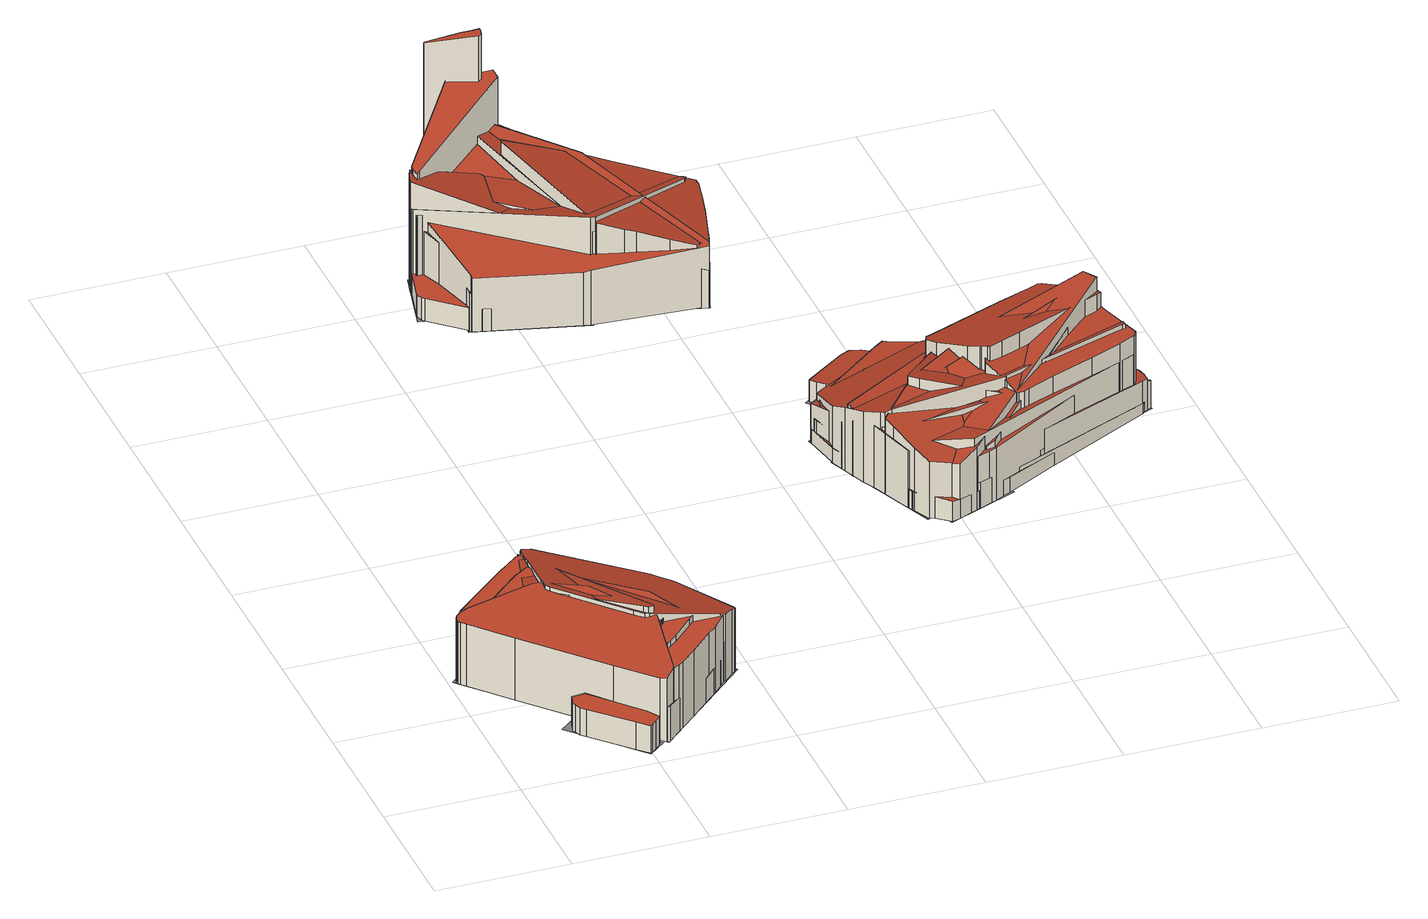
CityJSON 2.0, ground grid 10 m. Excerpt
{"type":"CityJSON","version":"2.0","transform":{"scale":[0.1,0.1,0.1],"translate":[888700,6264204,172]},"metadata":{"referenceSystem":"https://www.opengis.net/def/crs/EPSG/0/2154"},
"CityObjects":{
"building1":{"type":"Building","attributes":{"class":"Building"},"children":["building1-1"]},
"building1-1":{"type":"BuildingPart","parents":["building1"],"geometry":[{"type":"MultiSurface","lod":"2.2","boundaries":[[[0,1,2,3,4,5,6,7,8,9,10,11,12,13,14]],[[15,16,1,0]],[[16,17,2,1]],[[17,18,3,2]],[[18,19,4,3]],[[19,20,5,4]],[[20,21,6,5]],[[21,22,7,6]],[[22,23,8,7]],[[23,24,9,8]],[[24,25,10,9]],[[25,26,11,10]],[[26,27,12,11]],[[27,28,13,12]],[[28,29,14,13]],[[29,15,0,14]],[[30,31,32,33]]],"semantics":{"surfaces":[{"type":"RoofSurface","rf_azimuth":285.58,"rf_slope":0.402},{"type":"WallSurface","on_footprint_edge":true},{"type":"GroundSurface"}],"values":[0,1,1,1,1,1,1,1,1,1,1,1,1,1,1,1,2]}}]},
"building2":{"type":"Building","attributes":{"class":"Building"},"children":["building2-1"]},
"building2-1":{"type":"BuildingPart","parents":["building2"],"geometry":[{"type":"MultiSurface","lod":"2.2","boundaries":[[[34,35,36,37,38,39,40,41,42,43,44,45,46,47,48,49,50,51,52,53,54]],[[55,56,35,34]],[[56,57,36,35]],[[57,58,37,36]],[[58,59,38,37]],[[59,60,39,38]],[[60,61,40,39]],[[61,62,41,40]],[[62,63,42,41]],[[63,64,43,42]],[[64,65,44,43]],[[65,66,45,44]],[[66,67,46,45]],[[67,68,47,46]],[[68,69,48,47]],[[69,70,49,48]],[[70,71,50,49]],[[71,72,51,50]],[[72,73,52,51]],[[73,74,53,52]],[[74,75,54,53]],[[75,55,34,54]],[[76,77,78,79,80,81,82,83,84,85,86,87,88,89,90,91,92,93,94,95]],[[96,97,77,76]],[[97,98,78,77]],[[98,99,79,78]],[[99,100,80,79]],[[100,101,81,80]],[[101,102,82,81]],[[102,103,83,82]],[[103,104,84,83]],[[104,105,85,84]],[[105,106,86,85]],[[106,107,87,86]],[[107,108,88,87]],[[108,109,89,88]],[[109,110,90,89]],[[110,111,91,90]],[[111,112,92,91]],[[112,113,93,92]],[[113,114,94,93]],[[114,115,95,94]],[[115,96,76,95]],[[116,117,118,119,120,121,122,123,124,125,126,127,128,129]],[[130,131,117,116]],[[131,132,118,117]],[[132,133,119,118]],[[133,134,120,119]],[[134,135,121,120]],[[135,136,122,121]],[[136,137,123,122]],[[137,138,124,123]],[[138,139,125,124]],[[139,140,126,125]],[[140,141,127,126]],[[141,142,128,127]],[[142,143,129,128]],[[143,130,116,129]],[[144,145,146,147,148,149,150,151,152,153,154]],[[155,156,145,144]],[[156,157,146,145]],[[157,158,147,146]],[[158,159,148,147]],[[159,160,149,148]],[[160,161,150,149]],[[161,162,151,150]],[[162,163,152,151]],[[163,164,153,152]],[[164,165,154,153]],[[165,155,144,154]],[[166,167,168,169,170,171,172,173,174,175,176,177]],[[178,179,167,166]],[[179,180,168,167]],[[180,136,169,168]],[[136,181,170,169]],[[181,182,171,170]],[[182,183,172,171]],[[183,184,173,172]],[[184,185,174,173]],[[185,186,175,174]],[[186,187,176,175]],[[187,188,177,176]],[[188,178,166,177]],[[189,190,191,192,193,194,195,196,197,198,199,200,201,202,203]],[[204,205,190,189]],[[205,206,191,190]],[[206,207,192,191]],[[207,208,193,192]],[[208,209,194,193]],[[209,102,195,194]],[[102,210,196,195]],[[210,211,197,196]],[[211,212,198,197]],[[212,213,199,198]],[[213,67,200,199]],[[67,214,201,200]],[[214,215,202,201]],[[215,216,203,202]],[[216,204,189,203]],[[217,218,219,220,221,222,223,224,225,226,227,228,229,230]],[[231,232,218,217]],[[232,233,219,218]],[[233,234,220,219]],[[234,235,221,220]],[[235,236,222,221]],[[236,237,223,222]],[[237,238,224,223]],[[238,239,225,224]],[[239,240,226,225]],[[240,241,227,226]],[[241,242,228,227]],[[242,243,229,228]],[[243,244,230,229]],[[244,231,217,230]],[[245,246,247,248,249,250]],[[251,252,246,245]],[[252,253,247,246]],[[253,254,248,247]],[[254,255,249,248]],[[255,256,250,249]],[[256,251,245,250]],[[257,258,259,260,261,262,263,264,265,266,267,268,269]],[[270,271,258,257]],[[271,272,259,258]],[[272,273,260,259]],[[273,274,261,260]],[[274,275,262,261]],[[275,276,263,262]],[[276,277,264,263]],[[277,278,265,264]],[[278,279,266,265]],[[279,280,267,266]],[[280,281,268,267]],[[281,282,269,268]],[[282,270,257,269]],[[283,284,285,286,287,288,289]],[[231,290,284,283]],[[290,291,285,284]],[[291,292,286,285]],[[292,293,287,286]],[[293,294,288,287]],[[294,295,289,288]],[[295,231,283,289]],[[296,297,298,299,300,301]],[[302,231,297,296]],[[231,303,298,297]],[[303,304,299,298]],[[304,305,300,299]],[[305,306,301,300]],[[306,302,296,301]],[[307,308,309,310,311,312,313,314]]],"semantics":{"surfaces":[{"type":"RoofSurface","rf_azimuth":41.65,"rf_slope":15.87},{"type":"WallSurface","on_footprint_edge":true},{"type":"RoofSurface","rf_azimuth":222,"rf_slope":15.29},{"type":"RoofSurface","rf_azimuth":185.22,"rf_slope":0.654},{"type":"RoofSurface","rf_azimuth":206.43,"rf_slope":1.46},{"type":"RoofSurface","rf_azimuth":194.11,"rf_slope":10.06},{"type":"RoofSurface","rf_azimuth":22.82,"rf_slope":6.25},{"type":"RoofSurface","rf_azimuth":210.14,"rf_slope":4.07},{"type":"RoofSurface","rf_azimuth":85.59,"rf_slope":9.43},{"type":"RoofSurface","rf_azimuth":12.78,"rf_slope":7.12},{"type":"RoofSurface","rf_azimuth":142.22,"rf_slope":19.7},{"type":"RoofSurface","rf_azimuth":169.85,"rf_slope":13.22},{"type":"GroundSurface"}],"values":[0,1,1,1,1,1,1,1,1,1,1,1,1,1,1,1,1,1,1,1,1,1,2,1,1,1,1,1,1,1,1,1,1,1,1,1,1,1,1,1,1,1,1,3,1,1,1,1,1,1,1,1,1,1,1,1,1,1,4,1,1,1,1,1,1,1,1,1,1,1,5,1,1,1,1,1,1,1,1,1,1,1,1,6,1,1,1,1,1,1,1,1,1,1,1,1,1,1,1,7,1,1,1,1,1,1,1,1,1,1,1,1,1,1,8,1,1,1,1,1,1,9,1,1,1,1,1,1,1,1,1,1,1,1,1,10,1,1,1,1,1,1,1,11,1,1,1,1,1,1,12]}}]},
"building3":{"type":"Building","attributes":{"class":"Building"},"children":["building3-1"]},
"building3-1":{"type":"BuildingPart","parents":["building3"],"geometry":[{"type":"MultiSurface","lod":"2.2","boundaries":[[[315,316,317,318,319,320,321,322,323,324,325,326,327,328]],[[329,330,316,315]],[[330,331,317,316]],[[331,332,318,317]],[[332,333,319,318]],[[333,334,320,319]],[[334,335,321,320]],[[335,336,322,321]],[[336,337,323,322]],[[337,338,324,323]],[[338,339,325,324]],[[339,340,326,325]],[[340,341,327,326]],[[341,342,328,327]],[[342,329,315,328]],[[343,344,345,346,347,348,349,350,351,352,353,354,355,356]],[[357,358,344,343]],[[358,359,345,344]],[[359,360,346,345]],[[360,361,347,346]],[[361,362,348,347]],[[362,363,349,348]],[[363,364,350,349]],[[364,365,351,350]],[[365,366,352,351]],[[366,367,353,352]],[[367,368,354,353]],[[368,369,355,354]],[[369,370,356,355]],[[370,357,343,356]],[[371,372,373,374,375,376,377,378,379,380,381,382,383,384,385,386,387,388]],[[389,390,372,371]],[[390,391,373,372]],[[391,392,374,373]],[[392,393,375,374]],[[393,394,376,375]],[[394,395,377,376]],[[395,396,378,377]],[[396,397,379,378]],[[397,398,380,379]],[[398,399,381,380]],[[399,400,382,381]],[[400,401,383,382]],[[401,402,384,383]],[[402,403,385,384]],[[403,404,386,385]],[[404,405,387,386]],[[405,406,388,387]],[[406,389,371,388]],[[407,408,409,410,411,412,413,414,415,416,417,418,419,420,421,422,423,424,425,426]],[[427,428,408,407]],[[428,429,409,408]],[[429,430,410,409]],[[430,431,411,410]],[[431,432,412,411]],[[432,433,413,412]],[[433,434,414,413]],[[434,435,415,414]],[[435,436,416,415]],[[436,437,417,416]],[[437,438,418,417]],[[438,439,419,418]],[[439,440,420,419]],[[440,441,421,420]],[[441,442,422,421]],[[442,443,423,422]],[[443,444,424,423]],[[444,445,425,424]],[[445,446,426,425]],[[446,427,407,426]],[[447,448,449,450,451,452,453,454,455,456,457,458,459]],[[460,461,448,447]],[[461,462,449,448]],[[462,463,450,449]],[[463,464,451,450]],[[464,436,452,451]],[[436,465,453,452]],[[465,466,454,453]],[[466,467,455,454]],[[467,468,456,455]],[[468,469,457,456]],[[469,470,458,457]],[[470,471,459,458]],[[471,460,447,459]],[[472,473,474,475,476,477,478,479,480,481,482,483,484]],[[485,486,473,472]],[[486,487,474,473]],[[487,488,475,474]],[[488,489,476,475]],[[489,490,477,476]],[[490,491,478,477]],[[491,492,479,478]],[[492,493,480,479]],[[493,494,481,480]],[[494,495,482,481]],[[495,496,483,482]],[[496,497,484,483]],[[497,485,472,484]],[[498,499,500,501,502,503,504,505,506,507]],[[508,509,499,498]],[[509,510,500,499]],[[510,511,501,500]],[[511,512,502,501]],[[512,513,503,502]],[[513,514,504,503]],[[514,515,505,504]],[[515,516,506,505]],[[516,517,507,506]],[[517,508,498,507]],[[518,519,520,521,522,523,524,525,526,527,528,529]],[[530,531,519,518]],[[531,532,520,519]],[[532,533,521,520]],[[533,534,522,521]],[[534,535,523,522]],[[535,536,524,523]],[[536,537,525,524]],[[537,538,526,525]],[[538,539,527,526]],[[539,540,528,527]],[[540,541,529,528]],[[541,530,518,529]],[[542,543,544,545,546,547,548]],[[517,549,543,542]],[[549,550,544,543]],[[550,551,545,544]],[[551,552,546,545]],[[552,553,547,546]],[[553,554,548,547]],[[554,517,542,548]],[[555,556,557,558,559,560,561]],[[562,461,556,555]],[[461,563,557,556]],[[563,564,558,557]],[[564,565,559,558]],[[565,566,560,559]],[[566,567,561,560]],[[567,562,555,561]],[[568,569,570,571,572,573,574,575]],[[576,577,569,568]],[[577,391,570,569]],[[391,578,571,570]],[[578,579,572,571]],[[579,580,573,572]],[[580,581,574,573]],[[581,582,575,574]],[[582,576,568,575]],[[583,584,585,586,587,588,589,590,591,592,593,594]],[[595,596,584,583]],[[596,597,585,584]],[[597,598,586,585]],[[598,599,587,586]],[[599,600,588,587]],[[600,601,589,588]],[[601,602,590,589]],[[602,603,591,590]],[[603,604,592,591]],[[604,605,593,592]],[[605,606,594,593]],[[606,595,583,594]],[[607,608,609,610,611,612,613,614]],[[615,616,608,607]],[[616,617,609,608]],[[617,618,610,609]],[[618,619,611,610]],[[619,620,612,611]],[[620,621,613,612]],[[621,622,614,613]],[[622,615,607,614]],[[623,624,625,626,627,628,629]],[[630,631,624,623]],[[631,632,625,624]],[[632,633,626,625]],[[633,634,627,626]],[[634,635,628,627]],[[635,636,629,628]],[[636,630,623,629]],[[637,638,639,640,641,642,643]],[[644,645,638,637]],[[645,646,639,638]],[[646,647,640,639]],[[647,648,641,640]],[[648,602,642,641]],[[602,649,643,642]],[[649,644,637,643]],[[650,651,652,653,654,655,656,657]],[[658,659,651,650]],[[659,660,652,651]],[[660,661,653,652]],[[661,662,654,653]],[[662,663,655,654]],[[663,664,656,655]],[[664,665,657,656]],[[665,658,650,657]],[[666,667,668,669,670,671,672]],[[673,674,667,666]],[[674,675,668,667]],[[675,676,669,668]],[[676,677,670,669]],[[677,678,671,670]],[[678,679,672,671]],[[679,673,666,672]],[[680,681,682,683,684,685,686,468,687,688,444,689,690,691,692]]],"semantics":{"surfaces":[{"type":"RoofSurface","rf_azimuth":73.85,"rf_slope":15.75},{"type":"WallSurface","on_footprint_edge":true},{"type":"RoofSurface","rf_azimuth":254.6,"rf_slope":18.81},{"type":"RoofSurface","rf_azimuth":345.45,"rf_slope":17.75},{"type":"RoofSurface","rf_azimuth":51.13,"rf_slope":1.82},{"type":"RoofSurface","rf_azimuth":337.36,"rf_slope":8.33},{"type":"RoofSurface","rf_azimuth":355.9,"rf_slope":17.66},{"type":"RoofSurface","rf_azimuth":36.71,"rf_slope":6.39},{"type":"RoofSurface","rf_azimuth":235.13,"rf_slope":16.13},{"type":"RoofSurface","rf_azimuth":236.28,"rf_slope":18.97},{"type":"RoofSurface","rf_azimuth":345.43,"rf_slope":8.73},{"type":"RoofSurface","rf_azimuth":344.31,"rf_slope":19.13},{"type":"RoofSurface","rf_azimuth":350.99,"rf_slope":4.94},{"type":"RoofSurface","rf_azimuth":167.02,"rf_slope":12.33},{"type":"RoofSurface","rf_azimuth":347.99,"rf_slope":6.97},{"type":"RoofSurface","rf_azimuth":57.4,"rf_slope":21.25},{"type":"RoofSurface","rf_azimuth":317.12,"rf_slope":11.56},{"type":"RoofSurface","rf_azimuth":14.6,"rf_slope":5.18},{"type":"GroundSurface"}],"values":[0,1,1,1,1,1,1,1,1,1,1,1,1,1,1,2,1,1,1,1,1,1,1,1,1,1,1,1,1,1,3,1,1,1,1,1,1,1,1,1,1,1,1,1,1,1,1,1,1,4,1,1,1,1,1,1,1,1,1,1,1,1,1,1,1,1,1,1,1,1,5,1,1,1,1,1,1,1,1,1,1,1,1,1,6,1,1,1,1,1,1,1,1,1,1,1,1,1,7,1,1,1,1,1,1,1,1,1,1,8,1,1,1,1,1,1,1,1,1,1,1,1,9,1,1,1,1,1,1,1,10,1,1,1,1,1,1,1,11,1,1,1,1,1,1,1,1,12,1,1,1,1,1,1,1,1,1,1,1,1,13,1,1,1,1,1,1,1,1,14,1,1,1,1,1,1,1,15,1,1,1,1,1,1,1,16,1,1,1,1,1,1,1,1,17,1,1,1,1,1,1,1,18]}}]},
"building4":{"type":"Building","attributes":{"class":"Building"},"children":["building4-1"]},
"building4-1":{"type":"BuildingPart","parents":["building4"],"geometry":[{"type":"MultiSurface","lod":"2.2","boundaries":[[[693,694,695,696,697,698,699,700,701,702,703,704,705]],[[706,707,694,693]],[[707,708,695,694]],[[708,709,696,695]],[[709,710,697,696]],[[710,711,698,697]],[[711,712,699,698]],[[712,713,700,699]],[[713,714,701,700]],[[714,715,702,701]],[[715,716,703,702]],[[716,717,704,703]],[[717,718,705,704]],[[718,706,693,705]],[[719,720,721,722]]],"semantics":{"surfaces":[{"type":"RoofSurface","rf_azimuth":126.19,"rf_slope":12.45},{"type":"WallSurface","on_footprint_edge":true},{"type":"GroundSurface"}],"values":[0,1,1,1,1,1,1,1,1,1,1,1,1,1,2]}}]},
"building5":{"type":"Building","attributes":{"class":"Building"},"children":["building5-1"]},
"building5-1":{"type":"BuildingPart","parents":["building5"],"geometry":[{"type":"MultiSurface","lod":"2.2","boundaries":[[[723,724,725,726,727,728,729,730,731,732,733,734,735,736,737,738,739,740,741,742]],[[743,744,724,723]],[[744,745,725,724]],[[745,746,726,725]],[[746,747,727,726]],[[747,748,728,727]],[[748,749,729,728]],[[749,750,730,729]],[[750,751,731,730]],[[751,752,732,731]],[[752,753,733,732]],[[753,754,734,733]],[[754,755,735,734]],[[755,756,736,735]],[[756,757,737,736]],[[757,758,738,737]],[[758,759,739,738]],[[759,760,740,739]],[[760,761,741,740]],[[761,762,742,741]],[[762,743,723,742]],[[763,764,765,766,767,768,769,770,771,772,773,774,775,776,777,778]],[[779,780,764,763]],[[780,781,765,764]],[[781,782,766,765]],[[782,783,767,766]],[[783,784,768,767]],[[784,785,769,768]],[[785,786,770,769]],[[786,787,771,770]],[[787,788,772,771]],[[788,789,773,772]],[[789,790,774,773]],[[790,791,775,774]],[[791,792,776,775]],[[792,793,777,776]],[[793,794,778,777]],[[794,779,763,778]],[[795,796,797,798,799,800,801,802,803,804,805,806,807]],[[808,809,796,795]],[[809,810,797,796]],[[810,811,798,797]],[[811,812,799,798]],[[812,813,800,799]],[[813,814,801,800]],[[814,815,802,801]],[[815,816,803,802]],[[816,817,804,803]],[[817,818,805,804]],[[818,819,806,805]],[[819,820,807,806]],[[820,808,795,807]],[[821,822,823,824,825,826,827,828,829,830,831,832,833,834,835,836]],[[837,838,822,821]],[[838,839,823,822]],[[839,840,824,823]],[[840,841,825,824]],[[841,842,826,825]],[[842,843,827,826]],[[843,844,828,827]],[[844,845,829,828]],[[845,846,830,829]],[[846,847,831,830]],[[847,848,832,831]],[[848,849,833,832]],[[849,754,834,833]],[[754,850,835,834]],[[850,851,836,835]],[[851,837,821,836]],[[852,853,854,855,856,857,858,859,860,861,862,863,864,865,866,867]],[[868,869,853,852]],[[869,870,854,853]],[[870,871,855,854]],[[871,872,856,855]],[[872,873,857,856]],[[873,874,858,857]],[[874,875,859,858]],[[875,876,860,859]],[[876,877,861,860]],[[877,878,862,861]],[[878,879,863,862]],[[879,880,864,863]],[[880,881,865,864]],[[881,882,866,865]],[[882,883,867,866]],[[883,868,852,867]],[[884,885,886,887,888,889,890,891,892,893,894,895,896,897]],[[898,899,885,884]],[[899,900,886,885]],[[900,901,887,886]],[[901,902,888,887]],[[902,903,889,888]],[[903,904,890,889]],[[904,905,891,890]],[[905,906,892,891]],[[906,907,893,892]],[[907,879,894,893]],[[879,908,895,894]],[[908,909,896,895]],[[909,910,897,896]],[[910,898,884,897]],[[911,912,913,914,915,916,917,918,919,920,921,922,923,924,925]],[[926,927,912,911]],[[927,928,913,912]],[[928,929,914,913]],[[929,930,915,914]],[[930,872,916,915]],[[872,931,917,916]],[[931,932,918,917]],[[932,919,918]],[[933,921,920]],[[933,934,922,921]],[[934,935,923,922]],[[935,936,924,923]],[[936,937,925,924]],[[937,926,911,925]],[[938,939,940,941,942,943,944,945,946,947,948]],[[949,950,939,938]],[[950,951,940,939]],[[951,952,941,940]],[[952,953,942,941]],[[953,954,943,942]],[[954,955,944,943]],[[955,956,945,944]],[[956,957,946,945]],[[957,958,947,946]],[[958,959,948,947]],[[959,949,938,948]],[[960,961,962,963,964,965,966,967,968,969]],[[970,971,961,960]],[[971,972,962,961]],[[972,973,963,962]],[[973,974,964,963]],[[974,788,965,964]],[[788,975,966,965]],[[975,878,967,966]],[[878,879,968,967]],[[879,976,969,968]],[[976,970,960,969]],[[977,978,979,980,981,982,983,984,985,986,987,988,989,990]],[[991,992,978,977]],[[992,993,979,978]],[[993,994,980,979]],[[994,995,981,980]],[[995,816,982,981]],[[816,996,983,982]],[[996,997,984,983]],[[997,998,985,984]],[[998,999,986,985]],[[999,1000,987,986]],[[1000,1001,988,987]],[[1001,1002,989,988]],[[1002,1003,990,989]],[[1003,991,977,990]],[[1004,1005,1006,1007,1008,1009,1010,1011,1012,1013,1014,1015]],[[1016,1017,1005,1004]],[[1017,1018,1006,1005]],[[1018,1019,1007,1006]],[[1019,1020,1008,1007]],[[1020,1021,1009,1008]],[[1021,1022,1010,1009]],[[1022,1023,1011,1010]],[[1023,1024,1012,1011]],[[1024,1025,1013,1012]],[[1025,1026,1014,1013]],[[1026,1027,1015,1014]],[[1027,1016,1004,1015]],[[1028,1029,1030,1031,1032,1033,1034,1035,1036,1037]],[[1016,1038,1029,1028]],[[1038,1039,1030,1029]],[[1039,1040,1031,1030]],[[1040,1041,1032,1031]],[[1041,1042,1033,1032]],[[1042,1043,1034,1033]],[[1043,1044,1035,1034]],[[1044,1024,1036,1035]],[[1024,1045,1037,1036]],[[1045,1016,1028,1037]],[[1046,1047,1048,1049,1050,1051,1052]],[[1053,1054,1047,1046]],[[1054,1055,1048,1047]],[[1055,874,1049,1048]],[[874,1056,1050,1049]],[[1056,1057,1051,1050]],[[1057,1058,1052,1051]],[[1058,1053,1046,1052]],[[1059,1060,1061,1062,1063,1064,1065,1066,1067,1068]],[[1069,1070,1060,1059]],[[1070,1071,1061,1060]],[[1071,1072,1062,1061]],[[1072,1073,1063,1062]],[[1073,1074,1064,1063]],[[1074,1075,1065,1064]],[[1075,1076,1066,1065]],[[1076,1077,1067,1066]],[[1077,1078,1068,1067]],[[1078,1069,1059,1068]],[[1079,1080,1081,1082,1083,1084,1085,1086,1087]],[[1088,1089,1080,1079]],[[1089,1090,1081,1080]],[[1090,1091,1082,1081]],[[1091,1092,1083,1082]],[[1092,1093,1084,1083]],[[1093,1094,1085,1084]],[[1094,1095,1086,1085]],[[1095,1096,1087,1086]],[[1096,1088,1079,1087]],[[1097,1098,1099,1100,1101,1102]],[[1103,1104,1098,1097]],[[1104,1105,1099,1098]],[[1105,1106,1100,1099]],[[1106,1107,1101,1100]],[[1107,1108,1102,1101]],[[1108,1103,1097,1102]],[[1109,1110,1111,1112,1113,1114]],[[1115,1116,1110,1109]],[[1116,1117,1111,1110]],[[1117,1118,1112,1111]],[[1118,1044,1113,1112]],[[1044,1119,1114,1113]],[[1119,1115,1109,1114]],[[1120,1121,1122,1123,1124,1125,1126,1127,1128,1129,1130,1131,1132,1133,1134,1135,1136,1137]]],"semantics":{"surfaces":[{"type":"RoofSurface","rf_azimuth":112.56,"rf_slope":19.29},{"type":"WallSurface","on_footprint_edge":true},{"type":"RoofSurface","rf_azimuth":108.27,"rf_slope":19.13},{"type":"RoofSurface","rf_azimuth":292.5,"rf_slope":18.7},{"type":"RoofSurface","rf_azimuth":292.84,"rf_slope":17.72},{"type":"RoofSurface","rf_azimuth":316.7,"rf_slope":8.5},{"type":"RoofSurface","rf_azimuth":39.96,"rf_slope":4.2},{"type":"RoofSurface","rf_azimuth":49.12,"rf_slope":4.93},{"type":"RoofSurface","rf_azimuth":28.31,"rf_slope":2.88},{"type":"RoofSurface","rf_azimuth":106.05,"rf_slope":14.78},{"type":"RoofSurface","rf_azimuth":29.03,"rf_slope":16.29},{"type":"RoofSurface","rf_azimuth":40.57,"rf_slope":3.11},{"type":"RoofSurface","rf_azimuth":107.82,"rf_slope":12.42},{"type":"RoofSurface","rf_azimuth":182.44,"rf_slope":19.88},{"type":"RoofSurface","rf_azimuth":305.19,"rf_slope":7.23},{"type":"RoofSurface","rf_azimuth":76.08,"rf_slope":5.01},{"type":"RoofSurface","rf_azimuth":244.17,"rf_slope":17.71},{"type":"RoofSurface","rf_azimuth":169.65,"rf_slope":18.06},{"type":"GroundSurface"}],"values":[0,1,1,1,1,1,1,1,1,1,1,1,1,1,1,1,1,1,1,1,1,2,1,1,1,1,1,1,1,1,1,1,1,1,1,1,1,1,3,1,1,1,1,1,1,1,1,1,1,1,1,1,4,1,1,1,1,1,1,1,1,1,1,1,1,1,1,1,1,5,1,1,1,1,1,1,1,1,1,1,1,1,1,1,1,1,6,1,1,1,1,1,1,1,1,1,1,1,1,1,1,7,1,1,1,1,1,1,1,1,1,1,1,1,1,1,8,1,1,1,1,1,1,1,1,1,1,1,9,1,1,1,1,1,1,1,1,1,1,10,1,1,1,1,1,1,1,1,1,1,1,1,1,1,11,1,1,1,1,1,1,1,1,1,1,1,1,12,1,1,1,1,1,1,1,1,1,1,13,1,1,1,1,1,1,1,14,1,1,1,1,1,1,1,1,1,1,15,1,1,1,1,1,1,1,1,1,16,1,1,1,1,1,1,17,1,1,1,1,1,1,18]}}]}
},
"vertices":[
[56,51,33],[57,49,33],[59,44,33],[62,41,33],[88,14,33],[96,6,33],[98,7,33],[101,10,33],[105,14,33],[106,15,33],[100,25,33],[87,39,33],[68,59,34],[58,58,34],[57,54,33],[56,51,11],[57,49,11],[59,44,11],[62,41,11],[88,14,11],[96,6,11],[98,7,11],[101,10,11],[105,14,11],[106,15,11],[100,25,11],[87,39,11],[68,59,11],[58,58,11],[57,54,11],[109,16,11],[63,66,11],[50,55,11],[96,5,11],
[66,132,78],[68,129,78],[111,81,78],[117,75,78],[120,74,78],[171,73,67],[175,73,66],[182,80,64],[185,82,62],[186,84,62],[185,86,62],[161,138,57],[152,148,57],[149,152,57],[81,202,62],[76,202,63],[74,201,64],[72,198,65],[71,186,67],[70,179,69],[66,140,77],[66,132,12],[68,129,12],[111,81,12],[117,75,12],[120,74,12],[171,73,12],[175,73,12],[182,80,12],[185,82,12],[186,84,12],[185,86,12],[161,138,12],[152,148,12],[149,152,12],[81,202,12],[76,202,12],[74,201,12],[72,198,12],[71,186,12],[70,179,12],[66,140,12],[3,133,62],[4,131,62],[7,128,62],[32,100,62],[83,44,62],[107,18,62],[111,14,63],[118,21,65],[119,24,66],[121,41,70],[123,57,73],[125,72,76],[125,73,76],[93,121,78],[64,140,76],[59,141,75],[13,141,66],[8,140,65],[4,138,63],[3,136,63],[3,133,12],[4,131,12],[7,128,12],[32,100,12],[83,44,12],[107,18,12],[111,14,12],[118,21,12],[119,24,12],[121,41,12],[123,57,12],[125,72,12],[125,73,12],[93,121,12],[64,140,12],[59,141,12],[13,141,12],[8,140,12],[4,138,12],[3,136,12],[8,142,64],[119,22,65],[123,24,65],[127,27,65],[139,38,65],[156,55,65],[163,61,65],[173,72,66],[71,194,64],[70,194,64],[67,193,64],[58,186,64],[52,181,64],[37,168,64],[8,142,12],[119,22,12],[123,24,12],[127,27,12],[139,38,12],[156,55,12],[163,61,12],[173,72,12],[71,194,12],[70,194,12],[67,193,12],[58,186,12],[52,181,12],[37,168,12],[30,141,68],[123,48,69],[124,48,69],[126,49,69],[132,54,69],[147,69,70],[151,73,70],[134,112,70],[68,170,69],[67,171,69],[56,164,69],[30,141,12],[123,48,12],[124,48,12],[126,49,12],[132,54,12],[147,69,12],[151,73,12],[134,112,12],[68,170,12],[67,171,12],[56,164,12],[5,138,9],[7,134,10],[117,19,24],[163,61,33],[170,69,35],[172,73,35],[175,91,37],[161,136,36],[148,151,35],[78,204,25],[47,177,18],[21,153,13],[5,138,12],[7,134,12],[117,19,12],[170,69,12],[172,73,12],[175,91,12],[161,136,12],[148,151,12],[78,204,12],[47,177,12],[21,153,12],[7,135,45],[9,130,45],[11,127,45],[19,116,45],[27,106,44],[64,66,42],[111,14,40],[113,14,40],[149,49,35],[186,85,29],[158,141,30],[152,148,30],[79,202,35],[77,201,35],[8,136,45],[7,135,12],[9,130,12],[11,127,12],[19,116,12],[27,106,12],[64,66,12],[113,14,12],[149,49,12],[186,85,12],[158,141,12],[79,202,12],[77,201,12],[8,136,12],[4,133,35],[4,132,35],[75,53,37],[108,18,38],[115,18,38],[147,47,41],[177,76,44],[176,91,45],[146,152,45],[144,155,45],[81,197,42],[78,198,42],[75,197,42],[11,142,36],[4,133,12],[4,132,12],[75,53,12],[108,18,12],[115,18,12],[147,47,12],[177,76,12],[176,91,12],[146,152,12],[144,155,12],[81,197,12],[78,198,12],[75,197,12],[11,142,12],[54,142,72],[117,78,82],[120,76,82],[124,76,82],[124,78,82],[70,197,63],[54,142,12],[117,78,12],[120,76,12],[124,76,12],[124,78,12],[70,197,12],[17,143,54],[42,95,52],[49,88,52],[136,38,43],[142,43,42],[166,68,38],[168,72,38],[156,113,38],[126,147,41],[101,175,43],[89,187,44],[70,191,46],[65,187,47],[17,143,12],[42,95,12],[49,88,12],[136,38,12],[142,43,12],[166,68,12],[168,72,12],[156,113,12],[126,147,12],[101,175,12],[89,187,12],[70,191,12],[65,187,12],[4,133,24],[126,68,72],[128,71,73],[129,72,72],[130,74,72],[65,186,29],[50,174,28],[126,68,12],[128,71,12],[129,72,12],[130,74,12],[65,186,12],[50,174,12],[2,134,13],[4,133,13],[186,86,57],[84,196,29],[46,169,22],[41,166,21],[2,134,12],[186,86,12],[84,196,12],[46,169,12],[41,166,12],[112,13,12],[188,84,12],[152,124,12],[164,135,12],[144,157,12],[132,147,12],[79,205,12],[0,135,12],
[147,617,74],[148,617,74],[253,551,84],[257,552,83],[343,611,60],[345,614,59],[344,615,59],[300,649,53],[297,651,53],[233,681,50],[224,683,50],[211,687,50],[182,694,50],[178,687,53],[147,617,6],[148,617,6],[253,551,6],[257,552,6],[343,611,6],[345,614,6],[344,615,6],[300,649,6],[297,651,6],[233,681,6],[224,683,6],[211,687,6],[182,694,6],[178,687,6],[152,631,71],[169,560,50],[169,558,49],[243,539,49],[248,538,50],[332,532,55],[333,536,56],[329,543,58],[312,571,66],[282,622,80],[276,632,83],[213,685,95],[209,687,95],[207,688,95],[152,631,6],[169,560,6],[169,558,6],[243,539,6],[248,538,6],[332,532,6],[333,536,6],[329,543,6],[312,571,6],[282,622,6],[276,632,6],[213,685,6],[209,687,6],[207,688,6],[221,641,98],[257,550,79],[275,545,73],[283,543,71],[305,537,63],[323,533,57],[335,541,54],[340,558,54],[345,576,54],[350,596,54],[351,602,54],[353,610,54],[352,613,55],[352,614,55],[349,615,56],[296,630,73],[277,635,80],[222,644,98],[221,641,6],[257,550,6],[275,545,6],[283,543,6],[305,537,6],[323,533,6],[335,541,6],[340,558,6],[345,576,6],[350,596,6],[351,602,6],[353,610,6],[352,613,6],[352,614,6],[349,615,6],[296,630,6],[277,635,6],[222,644,6],[141,589,23],[142,584,24],[144,582,24],[171,558,24],[176,556,24],[244,539,23],[249,538,23],[299,540,22],[336,546,21],[337,548,21],[337,551,20],[343,581,20],[320,622,19],[297,650,19],[238,679,19],[233,680,19],[203,689,20],[179,695,20],[151,632,22],[141,590,23],[141,589,6],[142,584,6],[144,582,6],[171,558,6],[176,556,6],[244,539,6],[249,538,6],[299,540,6],[336,546,6],[337,548,6],[337,551,6],[343,581,6],[320,622,6],[297,650,6],[238,679,6],[233,680,6],[203,689,6],[179,695,6],[151,632,6],[141,590,6],[150,625,59],[167,578,54],[312,535,32],[317,535,31],[333,541,29],[337,548,29],[341,563,30],[345,584,30],[348,602,31],[302,650,40],[170,649,58],[154,632,59],[151,628,59],[150,625,6],[167,578,6],[312,535,6],[317,535,6],[333,541,6],[341,563,6],[345,584,6],[348,602,6],[302,650,6],[170,649,6],[154,632,6],[151,628,6],[147,618,96],[256,551,60],[331,531,36],[332,534,36],[332,538,35],[338,563,34],[339,566,34],[345,592,33],[344,616,34],[299,639,48],[230,640,70],[152,634,95],[149,626,96],[147,618,6],[256,551,6],[331,531,6],[332,534,6],[332,538,6],[338,563,6],[339,566,6],[345,592,6],[344,616,6],[299,639,6],[230,640,6],[152,634,6],[149,626,6],[151,624,76],[155,617,76],[157,614,76],[256,550,72],[297,628,63],[280,632,64],[230,633,69],[191,632,72],[154,631,75],[152,627,76],[151,624,6],[155,617,6],[157,614,6],[256,550,6],[297,628,6],[280,632,6],[230,633,6],[191,632,6],[154,631,6],[152,627,6],[169,630,30],[179,593,23],[294,542,30],[315,538,33],[333,545,37],[334,548,38],[335,552,39],[339,569,44],[338,616,55],[179,694,47],[178,692,47],[170,660,38],[169,630,6],[179,593,6],[294,542,6],[315,538,6],[333,545,6],[334,548,6],[335,552,6],[339,569,6],[338,616,6],[179,694,6],[178,692,6],[170,660,6],[152,627,99],[153,622,98],[155,623,99],[231,675,128],[230,682,130],[198,688,125],[152,630,100],[153,622,6],[155,623,6],[231,675,6],[230,682,6],[198,688,6],[152,630,6],[151,623,54],[167,578,50],[273,546,33],[333,537,24],[350,603,24],[301,649,33],[175,670,52],[151,623,6],[273,546,6],[333,537,6],[350,603,6],[301,649,6],[175,670,6],[199,690,100],[256,554,68],[275,545,61],[318,535,45],[330,534,41],[333,534,40],[341,616,45],[223,684,91],[199,690,6],[256,554,6],[318,535,6],[330,534,6],[333,534,6],[341,616,6],[223,684,6],[169,565,31],[174,561,31],[342,566,17],[343,569,16],[345,578,16],[346,582,16],[346,588,16],[299,648,21],[274,657,24],[178,683,32],[175,674,32],[170,646,32],[169,565,6],[174,561,6],[342,566,6],[343,569,6],[345,578,6],[346,582,6],[346,588,6],[299,648,6],[274,657,6],[178,683,6],[175,674,6],[170,646,6],[184,693,155],[218,677,163],[220,678,163],[221,681,164],[221,684,164],[217,685,163],[209,688,161],[185,694,155],[184,693,6],[218,677,6],[220,678,6],[221,681,6],[221,684,6],[217,685,6],[209,688,6],[185,694,6],[166,632,61],[174,596,59],[287,543,44],[293,540,43],[295,540,43],[339,617,40],[301,646,45],[166,632,6],[174,596,6],[287,543,6],[293,540,6],[295,540,6],[339,617,6],[301,646,6],[149,613,71],[150,613,71],[311,623,34],[314,623,33],[314,624,33],[299,648,28],[176,674,45],[149,613,6],[150,613,6],[311,623,6],[314,623,6],[314,624,6],[176,674,6],[165,637,48],[168,559,37],[170,558,36],[318,622,23],[301,627,26],[170,654,50],[167,648,49],[166,644,49],[165,637,6],[168,559,6],[170,558,6],[318,622,6],[301,627,6],[170,654,6],[167,648,6],[166,644,6],[184,615,80],[185,612,80],[257,558,75],[290,631,70],[230,639,76],[190,634,79],[189,632,79],[184,615,6],[185,612,6],[257,558,6],[290,631,6],[230,639,6],[190,634,6],[189,632,6],[170,572,6],[167,558,6],[250,537,6],[253,550,6],[332,530,6],[355,613,6],[296,628,6],[235,667,6],[238,681,6],[163,633,6],[151,635,6],[139,582,6],[171,575,6],
[349,381,33],[352,376,34],[356,368,36],[364,359,39],[392,380,39],[399,386,38],[402,389,38],[403,391,38],[394,402,35],[387,407,33],[380,404,33],[355,386,33],[351,383,33],[349,381,16],[352,376,16],[356,368,16],[364,359,16],[392,380,16],[399,386,16],[402,389,16],[403,391,16],[394,402,16],[387,407,16],[380,404,16],[355,386,16],[351,383,16],[386,411,16],[346,380,16],[364,358,16],[405,389,16],
[415,331,81],[418,319,85],[431,293,95],[436,282,100],[437,282,100],[440,278,102],[441,276,102],[451,279,103],[466,285,103],[520,307,103],[532,312,103],[536,315,102],[535,318,102],[519,357,87],[513,369,82],[511,371,81],[504,368,81],[478,359,81],[423,338,80],[417,336,80],[415,331,16],[418,319,16],[431,293,16],[436,282,16],[437,282,16],[440,278,16],[441,276,16],[451,279,16],[466,285,16],[520,307,16],[532,312,16],[536,315,16],[535,318,16],[519,357,16],[513,369,16],[511,371,16],[504,368,16],[478,359,16],[423,338,16],[417,336,16],[337,302,62],[341,290,67],[348,272,73],[355,258,79],[358,257,79],[363,257,80],[446,258,88],[447,259,88],[544,294,87],[546,294,87],[546,299,86],[509,368,59],[403,387,41],[399,384,42],[345,344,49],[338,337,51],[337,302,16],[341,290,16],[348,272,16],[355,258,16],[358,257,16],[363,257,16],[446,258,16],[447,259,16],[544,294,16],[546,294,16],[546,299,16],[509,368,16],[403,387,16],[399,384,16],[345,344,16],[338,337,16],[357,253,77],[360,246,74],[368,226,67],[374,213,62],[395,209,58],[401,210,58],[419,217,58],[425,219,58],[548,289,63],[547,293,65],[535,317,74],[426,310,86],[388,286,83],[357,253,16],[360,246,16],[368,226,16],[374,213,16],[395,209,16],[401,210,16],[419,217,16],[425,219,16],[548,289,16],[547,293,16],[535,317,16],[426,310,16],[388,286,16],[438,275,91],[446,256,85],[450,246,81],[451,246,81],[455,246,81],[459,248,81],[480,257,81],[513,270,81],[537,280,81],[550,287,81],[552,290,82],[539,311,89],[537,314,90],[536,315,91],[532,315,91],[439,279,92],[438,275,16],[446,256,16],[450,246,16],[451,246,16],[455,246,16],[459,248,16],[480,257,16],[513,270,16],[537,280,16],[550,287,16],[552,290,16],[539,311,16],[537,314,16],[532,315,16],[439,279,16],[336,321,49],[340,299,46],[344,287,45],[348,277,43],[374,215,34],[388,204,32],[394,206,31],[437,225,28],[563,294,22],[555,308,24],[511,369,35],[407,387,48],[404,387,49],[397,382,49],[339,334,50],[336,325,50],[336,321,16],[340,299,16],[344,287,16],[348,277,16],[374,215,16],[388,204,16],[394,206,16],[437,225,16],[563,294,16],[555,308,16],[511,369,16],[407,387,16],[404,387,16],[397,382,16],[339,334,16],[336,325,16],[340,293,54],[393,218,54],[410,214,53],[556,288,42],[561,291,41],[561,298,41],[560,301,41],[560,303,41],[558,306,41],[512,370,40],[407,387,45],[395,379,46],[362,334,50],[359,328,51],[340,293,16],[393,218,16],[410,214,16],[556,288,16],[561,291,16],[561,298,16],[560,301,16],[560,303,16],[558,306,16],[512,370,16],[395,379,16],[362,334,16],[359,328,16],[332,331,27],[337,303,28],[338,299,28],[360,245,31],[367,228,31],[374,215,32],[393,209,31],[413,216,30],[562,297,16],[562,298,16],[556,308,15],[511,370,14],[406,389,19],[404,388,19],[335,336,26],[332,331,16],[337,303,16],[338,299,16],[360,245,16],[367,228,16],[393,209,16],[413,216,16],[556,308,16],[511,370,16],[406,389,16],[404,388,16],[335,336,16],[333,328,37],[344,286,38],[375,217,38],[411,213,37],[422,218,36],[562,295,28],[560,300,28],[508,368,29],[407,388,33],[354,351,36],[339,336,37],[333,328,16],[344,286,16],[375,217,16],[411,213,16],[422,218,16],[562,295,16],[560,300,16],[508,368,16],[407,388,16],[354,351,16],[339,336,16],[332,332,47],[344,282,60],[349,273,63],[361,246,71],[449,254,75],[546,294,72],[524,344,58],[511,369,50],[407,387,38],[348,345,45],[332,332,16],[344,282,16],[349,273,16],[361,246,16],[449,254,16],[524,344,16],[348,345,16],[383,280,89],[390,276,88],[449,250,77],[507,270,59],[541,283,49],[548,289,46],[548,291,46],[548,293,45],[507,367,45],[506,367,45],[442,342,66],[432,336,69],[420,329,73],[387,286,87],[383,280,16],[390,276,16],[449,250,16],[507,270,16],[541,283,16],[548,291,16],[548,293,16],[507,367,16],[506,367,16],[442,342,16],[432,336,16],[420,329,16],[387,286,16],[334,333,32],[335,332,32],[346,283,33],[409,213,33],[425,220,32],[557,288,24],[563,295,24],[505,367,24],[408,381,27],[360,353,30],[344,343,31],[339,339,31],[334,333,16],[335,332,16],[346,283,16],[409,213,16],[425,220,16],[557,288,16],[563,295,16],[505,367,16],[408,381,16],[360,353,16],[344,343,16],[339,339,16],[334,333,42],[342,290,52],[356,255,60],[361,244,62],[408,215,72],[549,286,66],[543,300,63],[495,363,47],[408,381,37],[353,349,40],[342,290,16],[356,255,16],[361,244,16],[408,215,16],[549,286,16],[543,300,16],[495,363,16],[353,349,16],[337,327,41],[349,274,45],[369,227,52],[394,206,60],[408,212,66],[534,318,113],[529,331,111],[337,327,16],[349,274,16],[369,227,16],[408,212,16],[534,318,16],[529,331,16],[343,289,70],[350,269,67],[365,231,62],[400,216,58],[426,224,57],[545,285,54],[549,288,54],[543,302,56],[510,368,66],[414,333,69],[343,289,16],[350,269,16],[365,231,16],[400,216,16],[426,224,16],[545,285,16],[549,288,16],[543,302,16],[510,368,16],[414,333,16],[368,230,47],[373,216,48],[488,261,42],[564,293,38],[564,294,38],[563,296,37],[498,363,33],[411,375,34],[373,320,39],[368,230,16],[373,216,16],[488,261,16],[564,293,16],[564,294,16],[563,296,16],[498,363,16],[411,375,16],[373,320,16],[389,285,76],[418,219,61],[425,221,63],[533,319,106],[531,326,108],[390,285,76],[389,285,16],[418,219,16],[425,221,16],[533,319,16],[531,326,16],[390,285,16],[396,365,23],[403,325,27],[547,292,75],[534,322,70],[495,363,55],[407,384,25],[396,365,16],[403,325,16],[547,292,16],[534,322,16],[407,384,16],[512,372,16],[426,338,16],[406,391,16],[389,377,16],[407,331,16],[374,318,16],[360,355,16],[331,333,16],[341,305,16],[336,303,16],[373,212,16],[382,216,16],[387,203,16],[440,225,16],[435,238,16],[565,292,16],[558,309,16],[542,303,16]
]}
